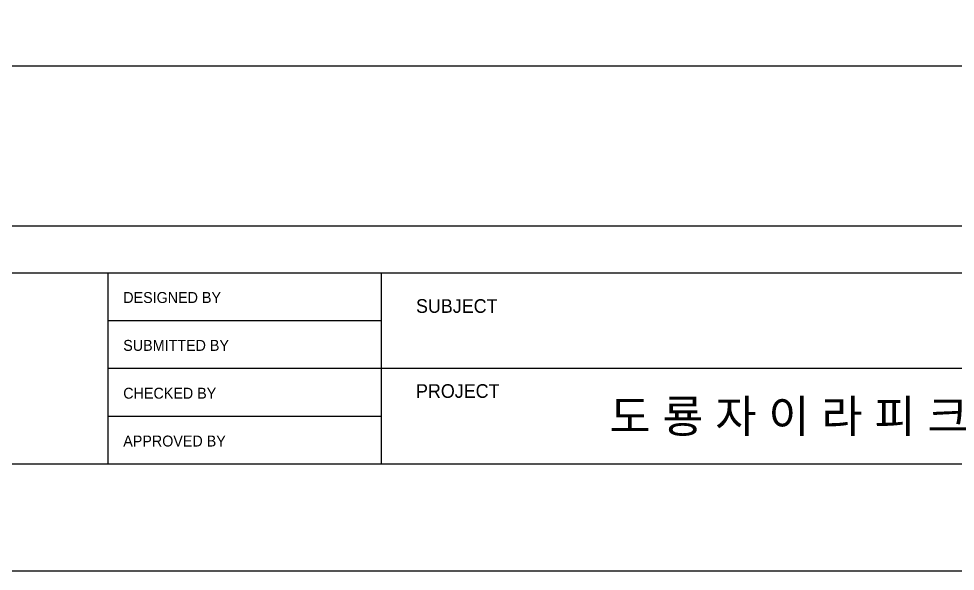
# Model space of a CAD drawing. Header units: millimetres. Extents: x 91591 to 1353697, y 75729 to 160586.
# Drawn here: x 1121679 to 1145697, y 75729 to 89901 of the extents above; entities that cross this region are included whole.
import ezdxf
from ezdxf.enums import TextEntityAlignment as Align

# ---------------------------------------------------------------- set-up
doc = ezdxf.new("R2010")
doc.units = ezdxf.units.MM
doc.layers.add('8', color=8, linetype='Continuous')
doc.layers.add('DEFPOINT', color=142, linetype='Continuous', plot=False)
doc.layers.add('JEIL-TXT1', color=7, linetype='Continuous', lineweight=9)
doc.styles.add('BAS_TITLE1', font='')
doc.styles.add('EST', font='')
doc.styles.get('BAS_TITLE1').set_extended_font_data('HYHeadLine-Medium')
doc.styles.get('EST').set_extended_font_data('HYHeadLine-Medium')

# ---------------------------------------------------------------- blocks, each defined once
blk = doc.blocks.new('zw$9A02')
at = {"color": 4}
for p, q in [((3810, -57899), (85731, -57899)), ((54288, -61579), (54288, -57899)), ((59546, -61579), (59546, -57899)), ((54288, -58819), (59546, -58819)), ((54288, -59739), (85731, -59739)), ((54288, -60659), (59546, -60659))]:
    blk.add_line(p, q, dxfattribs=at)
blk.add_lwpolyline([(0, -63643), (0, 0), (90000, 0), (90000, -63643)], close=True)
blk.add_lwpolyline([(3810, -61579), (85731, -61579), (85731, -3425), (3810, -3425)], close=True, dxfattribs=at)
at = {"layer": 'DEFPOINT', "color": 150}
blk.add_lwpolyline([(4710, -56999), (84831, -56999), (84831, -4325), (4710, -4325)], close=True, dxfattribs=at)
at = {"style": 'BAS_TITLE1'}
for s, height, p in [('DESIGNED BY', 210.32, (54577, -58482)), ('SUBJECT', 262.9, (60208, -58672)), ('SUBMITTED BY', 210.32, (54577, -59403)), ('CHECKED BY', 210.3, (54577, -60323)), ('PROJECT', 262.9, (60208, -60307)), ('APPROVED BY', 210.32, (54577, -61243))]:
    blk.add_text(s, height=height, dxfattribs=at).set_placement(p)
at = {"layer": 'JEIL-TXT1', "color": 2, "style": 'EST'}
blk.add_text('도 룡 자 이 라 피 크', height=630, dxfattribs=at).set_placement((67380, -60659), align=Align.MIDDLE_CENTER)
blk = doc.blocks.new('zw$D357')
blk.add_lwpolyline([(-70457, 878), (0, 878), (0, -57059), (-70457, -57059)], close=True)

msp = doc.modelspace()

# ---------------------------------------------------------------- block references
at = {"xscale": 1.333333333333333, "yscale": 1.333333333333333, "zscale": 1.333333333333333}
msp.add_blockref('zw$9A02', (1051590.8, 160586.4), dxfattribs=at)
at = {"layer": '8'}
msp.add_blockref('zw$D357', (1158689, 145741.8), dxfattribs=at)

doc.saveas('drawing.dxf')
